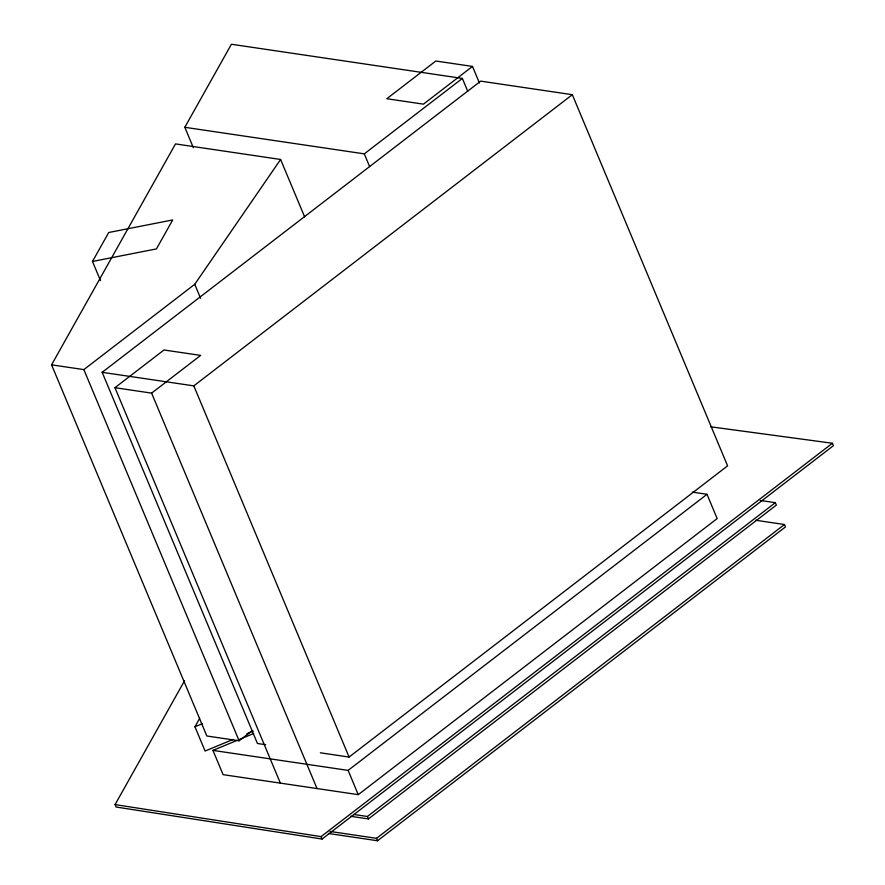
<?xml version="1.0" encoding="UTF-8"?>
<svg xmlns="http://www.w3.org/2000/svg" width="885" height="885" viewBox="0 0 885 885"><rect width="100%" height="100%" fill="white"/><g stroke="black" fill="none" stroke-linecap="round" stroke-linejoin="round"><path stroke-width="1.33" d="M92.482 261.462L108.733 232.501L172.697 219.945L156.446 248.906L92.482 261.462L100.492 280.6M252.159 730.744L239.116 740.778L206.836 735.999L51.573 364.83L175.507 143.912L280.6 159.466L304.617 216.858M193.361 147.707L184.821 127.296L231.405 44.25L462.368 78.422L467.7 91.177M710.777 426.813L832.409 443.252L833.427 445.675L322.074 839.046L116.09 807.02L115.083 804.598L184.611 680.642M232.976 739.462L205.088 751.033L194.943 726.773L199.656 718.366M51.573 364.83L83.854 369.609L194.744 284.295L280.6 159.466M472.49 66.43L423.461 104.153L386.811 98.722L435.84 61.01L472.49 66.43L479.427 83.013M184.821 127.296L364.299 153.857L462.368 78.422M265.644 744.705L257.447 743.489L102.173 372.32L480.688 81.132L572.329 94.695L727.592 465.864L349.077 757.051L320.359 752.803M114.962 387.696L163.99 349.984L200.641 355.405L151.612 393.128L114.962 387.696L280.368 783.136M102.173 372.32L193.815 385.871L572.329 94.695M212.953 750.392L348.115 770.392L707.015 494.306L717.16 518.566L358.259 794.653L223.097 774.652L212.953 750.392L237.125 740.369M115.083 804.598L321.056 836.624L832.409 443.252M353.723 814.466L367.397 816.49L775.326 502.68L776.344 505.103L368.414 818.913L350.637 816.291M330.05 831.446L376.523 838.327L784.464 524.517L785.471 526.94L377.541 840.75L328.335 833.471M194.943 726.773L202.554 723.62M246.926 733.687L253.265 731.054M239.669 739.318L253.663 733.51M760.315 500.456L775.326 502.68M692.269 492.126L707.015 494.306M755.79 520.269L784.464 524.517M364.299 153.857L369.642 166.612M194.744 284.295L200.618 298.322M193.815 385.871L349.077 757.051M348.115 770.392L358.259 794.653M367.397 816.49L368.414 818.913M376.523 838.327L377.541 840.75M151.612 393.128L317.029 788.557M321.056 836.624L322.074 839.046M83.854 369.609L239.116 740.778"/></g></svg>
